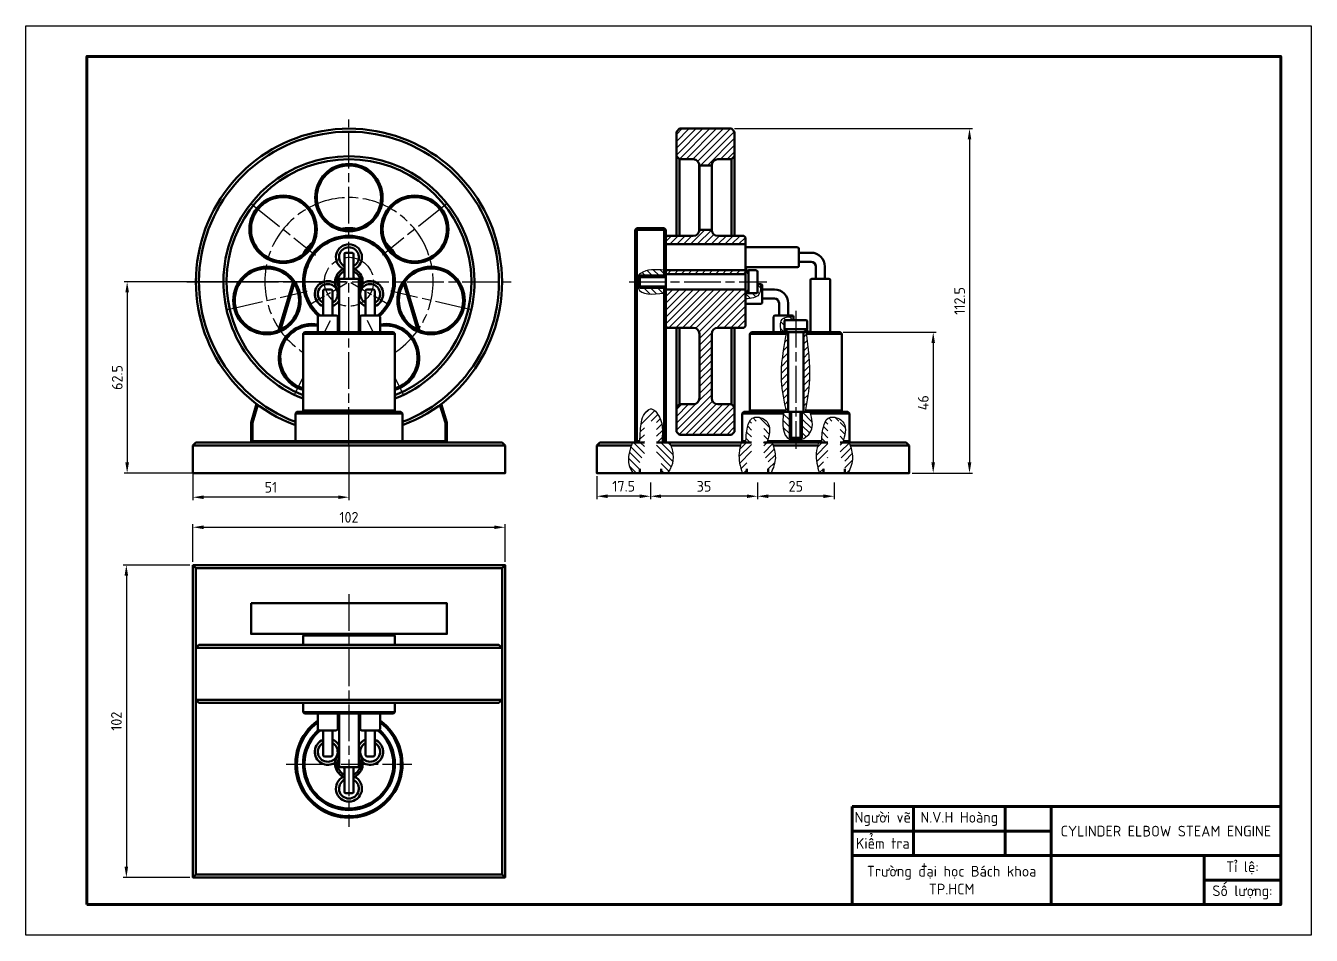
# Model space of a CAD drawing. Header units: millimetres. Extents: x 0 to 420, y 0 to 297.
import ezdxf

# ---------------------------------------------------------------- set-up
doc = ezdxf.new("R2010")
doc.units = ezdxf.units.MM
doc.linetypes.add('AM_ISO08W050', pattern=[18, 12, -1.5, 3, -1.5])
doc.linetypes.add('AM_ISO08W050x2', pattern=[9, 6, -0.75, 1.5, -0.75])
for name, color, linetype, lineweight in [('AM_7', 4, 'AM_ISO08W050', 25), ('Duong_dam', 7, 'Continuous', 50), ('duong_kich_thuoc', 2, 'Continuous', 25), ('Duong_manh', 7, 'Continuous', 25), ('Duong_tam', 7, 'AM_ISO08W050', 25), ('Khung_ten', 7, 'Continuous', 70)]:
    doc.layers.add(name, color=color, linetype=linetype, lineweight=lineweight)
doc.layers.add('Khung_bao', color=7, linetype='Continuous', lineweight=25, plot=False)
doc.styles.get("Standard").update_dxf_attribs({"font": 'tcvn+7284-2003i.ttf', "height": 3.5})
doc.dimstyles.new('AM_ISO', dxfattribs={"dimtxt": 3.5, "dimasz": 3.5, "dimexe": 1, "dimexo": 1, "dimgap": 1.5, "dimtad": 1, "dimdsep": 46, "dimtxsty": 'Standard', "dimcen": 0, "dimclrd": 256, "dimclre": 256, "dimclrt": 2, "dimadec": 0, "dimazin": 2, "dimtp": 0.1, "dimtm": 0.1, "dimtfac": 0.71, "dimtdec": 3, "dimtmove": 0, "dimatfit": 3, "dimfxl": 1, "dimlwd": -1, "dimlwe": -1, "dimarcsym": 1})
pattern_1 = [(45, (-555.2925, -212.3012), (-1.122532, 1.122532), [])]
pattern_2 = [(135, (-555.2925, -212.3012), (-1.122532, -1.122532), [])]

# ---------------------------------------------------------------- blocks, each defined once
blk = doc.blocks.new('*D106')
at = {"layer": 'Defpoints', "color": 0, "transparency": 16777216}
for p in [(105.6, 213.39), (33.14, 150.89), (105.6, 150.89)]:
    blk.add_point(p, dxfattribs=at)
at = {"layer": 'duong_kich_thuoc', "linetype": 'ByBlock', "transparency": 16777216}
for p, q in [((104.6, 213.39), (32.14, 213.39)), ((33.14, 209.89), (33.14, 154.39)), ((104.6, 150.89), (32.14, 150.89))]:
    blk.add_line(p, q, dxfattribs=at)
at = {"layer": 'duong_kich_thuoc', "transparency": 16777216}
for points in [[(32.56, 209.89), (33.73, 209.89), (33.14, 213.39)], [(32.56, 154.39), (33.73, 154.39), (33.14, 150.89)]]:
    blk.add_solid(points, dxfattribs=at)
at = {"layer": 'duong_kich_thuoc', "color": 2, "transparency": 16777216, "insert": (29.89, 182.14), "char_height": 3.5, "attachment_point": 5, "rotation": 90}
blk.add_mtext('62.5', dxfattribs=at)
blk = doc.blocks.new('*D107')
at = {"layer": 'Defpoints', "color": 0, "transparency": 16777216}
for p in [(54.6, 120.89), (32.88, 18.89), (54.6, 18.89)]:
    blk.add_point(p, dxfattribs=at)
at = {"layer": 'duong_kich_thuoc', "linetype": 'ByBlock', "transparency": 16777216}
for p, q in [((53.6, 120.89), (31.88, 120.89)), ((32.88, 117.39), (32.88, 22.39)), ((53.6, 18.89), (31.88, 18.89))]:
    blk.add_line(p, q, dxfattribs=at)
at = {"layer": 'duong_kich_thuoc', "transparency": 16777216}
for points in [[(32.29, 117.39), (33.46, 117.39), (32.88, 120.89)], [(32.29, 22.39), (33.46, 22.39), (32.88, 18.89)]]:
    blk.add_solid(points, dxfattribs=at)
at = {"layer": 'duong_kich_thuoc', "color": 2, "transparency": 16777216, "insert": (29.63, 69.89), "char_height": 3.5, "attachment_point": 5, "rotation": 90}
blk.add_mtext('102', dxfattribs=at)
blk = doc.blocks.new('*D108')
at = {"layer": 'Defpoints', "color": 0, "transparency": 16777216}
for p in [(156.6, 133.23), (54.6, 120.89), (156.6, 120.89)]:
    blk.add_point(p, dxfattribs=at)
at = {"layer": 'duong_kich_thuoc', "linetype": 'ByBlock', "transparency": 16777216}
for p, q in [((54.6, 121.89), (54.6, 134.23)), ((58.1, 133.23), (153.1, 133.23)), ((156.6, 121.89), (156.6, 134.23))]:
    blk.add_line(p, q, dxfattribs=at)
at = {"layer": 'duong_kich_thuoc', "transparency": 16777216}
for points in [[(58.1, 133.81), (58.1, 132.64), (54.6, 133.23)], [(153.1, 133.81), (153.1, 132.64), (156.6, 133.23)]]:
    blk.add_solid(points, dxfattribs=at)
at = {"layer": 'duong_kich_thuoc', "color": 2, "transparency": 16777216, "insert": (105.6, 136.48), "char_height": 3.5, "attachment_point": 5}
blk.add_mtext('102', dxfattribs=at)
blk = doc.blocks.new('*D109')
at = {"layer": 'Defpoints', "color": 0, "transparency": 16777216}
for p in [(54.6, 159.89), (105.6, 160.89), (54.6, 143.04)]:
    blk.add_point(p, dxfattribs=at)
at = {"layer": 'duong_kich_thuoc', "linetype": 'ByBlock', "transparency": 16777216}
for p, q in [((105.6, 159.89), (105.6, 142.04)), ((54.6, 158.89), (54.6, 142.04)), ((102.1, 143.04), (58.1, 143.04))]:
    blk.add_line(p, q, dxfattribs=at)
at = {"layer": 'duong_kich_thuoc', "transparency": 16777216}
for points in [[(58.1, 143.62), (58.1, 142.45), (54.6, 143.04)], [(102.1, 143.62), (102.1, 142.45), (105.6, 143.04)]]:
    blk.add_solid(points, dxfattribs=at)
at = {"layer": 'duong_kich_thuoc', "color": 2, "transparency": 16777216, "insert": (80.1, 146.29), "char_height": 3.5, "attachment_point": 5}
blk.add_mtext('51', dxfattribs=at)
blk = doc.blocks.new('*D110')
at = {"layer": 'Defpoints', "color": 0, "transparency": 16777216}
for p in [(239.1, 148.89), (264.1, 148.89), (239.1, 143.36)]:
    blk.add_point(p, dxfattribs=at)
at = {"layer": 'duong_kich_thuoc', "linetype": 'ByBlock', "transparency": 16777216}
for p, q in [((239.1, 147.89), (239.1, 142.36)), ((264.1, 147.89), (264.1, 142.36)), ((260.6, 143.36), (242.6, 143.36))]:
    blk.add_line(p, q, dxfattribs=at)
at = {"layer": 'duong_kich_thuoc', "transparency": 16777216}
for points in [[(242.6, 143.94), (242.6, 142.77), (239.1, 143.36)], [(260.6, 143.94), (260.6, 142.77), (264.1, 143.36)]]:
    blk.add_solid(points, dxfattribs=at)
at = {"layer": 'duong_kich_thuoc', "color": 2, "transparency": 16777216, "insert": (251.6, 146.61), "char_height": 3.5, "attachment_point": 5}
blk.add_mtext('25', dxfattribs=at)
blk = doc.blocks.new('*D111')
at = {"layer": 'Defpoints', "color": 0, "transparency": 16777216}
for p in [(204.1, 148.89), (239.1, 148.89), (204.1, 143.36)]:
    blk.add_point(p, dxfattribs=at)
at = {"layer": 'duong_kich_thuoc', "linetype": 'ByBlock', "transparency": 16777216}
for p, q in [((204.1, 147.89), (204.1, 142.36)), ((239.1, 147.89), (239.1, 142.36)), ((235.6, 143.36), (207.6, 143.36))]:
    blk.add_line(p, q, dxfattribs=at)
at = {"layer": 'duong_kich_thuoc', "transparency": 16777216}
for points in [[(207.6, 143.94), (207.6, 142.77), (204.1, 143.36)], [(235.6, 143.94), (235.6, 142.77), (239.1, 143.36)]]:
    blk.add_solid(points, dxfattribs=at)
at = {"layer": 'duong_kich_thuoc', "color": 2, "transparency": 16777216, "insert": (221.6, 146.61), "char_height": 3.5, "attachment_point": 5}
blk.add_mtext('35', dxfattribs=at)
blk = doc.blocks.new('*D112')
at = {"layer": 'Defpoints', "color": 0, "transparency": 16777216}
for p in [(186.6, 150.89), (204.1, 148.89), (186.6, 143.36)]:
    blk.add_point(p, dxfattribs=at)
at = {"layer": 'duong_kich_thuoc', "linetype": 'ByBlock', "transparency": 16777216}
for p, q in [((186.6, 149.89), (186.6, 142.36)), ((204.1, 147.89), (204.1, 142.36)), ((200.6, 143.36), (190.1, 143.36))]:
    blk.add_line(p, q, dxfattribs=at)
at = {"layer": 'duong_kich_thuoc', "transparency": 16777216}
for points in [[(190.1, 143.94), (190.1, 142.77), (186.6, 143.36)], [(200.6, 143.94), (200.6, 142.77), (204.1, 143.36)]]:
    blk.add_solid(points, dxfattribs=at)
at = {"layer": 'duong_kich_thuoc', "color": 2, "transparency": 16777216, "insert": (195.35, 146.63), "char_height": 3.5, "attachment_point": 5}
blk.add_mtext('17.5', dxfattribs=at)
blk = doc.blocks.new('*D113')
at = {"layer": 'Defpoints', "color": 0, "transparency": 16777216}
for p in [(266.1, 196.89), (288.6, 150.89), (296.48, 150.89)]:
    blk.add_point(p, dxfattribs=at)
at = {"layer": 'duong_kich_thuoc', "linetype": 'ByBlock', "transparency": 16777216}
for p, q in [((267.1, 196.89), (297.48, 196.89)), ((296.48, 193.39), (296.48, 154.39)), ((289.6, 150.89), (297.48, 150.89))]:
    blk.add_line(p, q, dxfattribs=at)
at = {"layer": 'duong_kich_thuoc', "transparency": 16777216}
for points in [[(295.9, 193.39), (297.06, 193.39), (296.48, 196.89)], [(295.9, 154.39), (297.06, 154.39), (296.48, 150.89)]]:
    blk.add_solid(points, dxfattribs=at)
at = {"layer": 'duong_kich_thuoc', "color": 2, "transparency": 16777216, "insert": (293.23, 173.89), "char_height": 3.5, "attachment_point": 5, "rotation": 90}
blk.add_mtext('46', dxfattribs=at)
blk = doc.blocks.new('*D114')
at = {"layer": 'Defpoints', "color": 0, "transparency": 16777216}
for p in [(230.6, 263.39), (288.6, 150.89), (308.34, 150.89)]:
    blk.add_point(p, dxfattribs=at)
at = {"layer": 'duong_kich_thuoc', "linetype": 'ByBlock', "transparency": 16777216}
for p, q in [((231.6, 263.39), (309.34, 263.39)), ((308.34, 259.89), (308.34, 154.39)), ((289.6, 150.89), (309.34, 150.89))]:
    blk.add_line(p, q, dxfattribs=at)
at = {"layer": 'duong_kich_thuoc', "transparency": 16777216}
for points in [[(307.75, 259.89), (308.92, 259.89), (308.34, 263.39)], [(307.75, 154.39), (308.92, 154.39), (308.34, 150.89)]]:
    blk.add_solid(points, dxfattribs=at)
at = {"layer": 'duong_kich_thuoc', "color": 2, "transparency": 16777216, "insert": (305.09, 207.14), "char_height": 3.5, "attachment_point": 5, "rotation": 90}
blk.add_mtext('112.5', dxfattribs=at)

msp = doc.modelspace()

# ---------------------------------------------------------------- hatches: boundary and pattern name
at = {"layer": 'Duong_manh'}
h = msp.add_hatch(dxfattribs=at)
h.set_pattern_fill('ANSI31', color=2, scale=0.5)
h.set_pattern_definition(pattern_1)
h.paths.add_polyline_path([(226.105, 253.393), (230.605, 253.393), (231.605, 254.393), (231.605, 262.393), (230.605, 263.393), (213.605, 263.393), (212.605, 262.393), (212.605, 254.393), (213.605, 253.393), (218.105, 253.393, -0.4142136), (220.105, 251.393), (224.105, 251.393, -0.4142136)])
h = msp.add_hatch(dxfattribs=at)
h.set_pattern_fill('ANSI31', color=2, scale=0.5)
h.set_pattern_definition(pattern_1)
h.paths.add_polyline_path([(224.105, 230.393), (220.105, 230.393, -0.4142136), (218.105, 228.393), (212.605, 228.393), (209.605, 228.393), (209.105, 227.893), (209.105, 225.643), (235.105, 225.643), (235.105, 227.893), (234.605, 228.393), (231.605, 228.393), (226.105, 228.393, -0.4142136)])
h = msp.add_hatch(dxfattribs=at)
h.set_pattern_fill('ANSI31', color=3, scale=0.5, angle=90)
h.set_pattern_definition(pattern_2)
edge = h.paths.add_edge_path()
edge.add_spline(control_points=[(208.605, 217.159), (205.809, 217.382), (202.575, 217.64), (199.491, 214.972), (199.754, 213.106), (200.354, 208.833), (204.794, 209.293), (208.605, 209.688)], knot_values=[0, 0, 0, 0, 7.871424, 9.108844, 11.5028298, 12.936409, 21.6236451, 21.6236451, 21.6236451, 21.6236451], degree=3, periodic=0)
edge.add_line((208.605, 209.688), (208.605, 211.393))
edge.add_line((208.605, 211.393), (200.605, 211.393))
edge.add_line((200.605, 211.393), (200.105, 211.893))
edge.add_line((200.105, 211.893), (200.105, 214.893))
edge.add_line((200.105, 214.893), (200.605, 215.393))
edge.add_line((200.605, 215.393), (208.605, 215.393))
edge.add_line((208.605, 215.393), (208.605, 217.159))
h = msp.add_hatch(dxfattribs=at)
h.set_pattern_fill('ANSI31', color=2, scale=0.5)
h.set_pattern_definition(pattern_1)
h.paths.add_polyline_path([(235.105, 217.143), (209.105, 217.143), (209.105, 215.893), (235.105, 215.893)])
h = msp.add_hatch(dxfattribs=at)
h.set_pattern_fill('ANSI31', color=2, scale=0.5)
h.set_pattern_definition(pattern_1)
h.paths.add_polyline_path([(209.105, 210.893), (209.105, 198.893), (209.605, 198.393), (212.605, 198.393), (218.105, 198.393, -0.4142136), (220.105, 196.393), (220.105, 175.393, -0.4142136), (218.105, 173.393), (213.605, 173.393), (212.605, 172.393), (212.605, 164.393), (213.605, 163.393), (230.605, 163.393), (231.605, 164.393), (231.605, 172.393), (230.605, 173.393), (226.105, 173.393, -0.4142136), (224.105, 175.393), (224.105, 196.393, -0.4142136), (226.105, 198.393), (231.605, 198.393), (234.605, 198.393), (235.105, 198.893), (235.105, 210.893)])
h = msp.add_hatch(dxfattribs=at)
h.set_pattern_fill('ANSI31', color=3, scale=0.5, angle=90)
h.set_pattern_definition(pattern_2)
edge = h.paths.add_edge_path()
edge.add_line((239.105, 210.143), (239.105, 212.643))
edge.add_line((239.105, 212.643), (240.105, 212.643))
edge.add_spline(control_points=[(240.105, 212.643), (240.121, 211.321), (240.159, 208.234), (236.943, 207.955), (235.105, 207.797)], knot_values=[0, 0, 0, 0, 3.494551, 8.1604624, 8.1604624, 8.1604624, 8.1604624], degree=3, periodic=0)
edge.add_line((235.105, 207.797), (235.105, 208.893))
edge.add_line((235.105, 208.893), (236.105, 210.893))
edge.add_line((236.105, 210.893), (236.105, 209.643))
edge.add_line((236.105, 209.643), (238.605, 209.643))
edge.add_arc((238.605, 210.143), 0.5, 270, 360)
h = msp.add_hatch(dxfattribs=at)
h.set_pattern_fill('ANSI31', color=3, scale=0.5, angle=90)
h.set_pattern_definition(pattern_2)
edge = h.paths.add_edge_path()
edge.add_spline(control_points=[(250.855, 201.893), (249.224, 201.842), (245.959, 201.738), (246.461, 198.509), (246.713, 196.893)], knot_values=[0, 0, 0, 0, 4.0615561, 8.1309471, 8.1309471, 8.1309471, 8.1309471], degree=3, periodic=0)
edge.add_line((246.713, 196.893), (247.105, 196.893))
edge.add_line((247.105, 196.893), (249.105, 197.893))
edge.add_line((249.105, 197.893), (247.855, 197.893))
edge.add_line((247.855, 197.893), (247.855, 200.393))
edge.add_arc((248.355, 200.393), 0.5, 90, 180, ccw=False)
edge.add_line((248.355, 200.893), (250.855, 200.893))
edge.add_line((250.855, 200.893), (250.855, 201.893))
h = msp.add_hatch(dxfattribs=at)
h.set_pattern_fill('ANSI31', color=3, scale=0.5)
h.set_pattern_definition(pattern_1)
edge = h.paths.add_edge_path()
edge.add_line((249.105, 196.893), (248.528, 196.893))
edge.add_spline(control_points=[(248.528, 196.893), (248.496, 196.727), (248.465, 196.56), (248.433, 196.393)], knot_values=[0, 0, 0, 0, 0.5017752, 0.5017752, 0.5017752, 0.5017752], degree=3, periodic=0)
edge.add_spline(control_points=[(248.433, 196.393), (247.467, 191.28), (245.918, 182.737), (247.753, 174.287), (248.49, 170.893)], knot_values=[0.5017752, 0.5017752, 0.5017752, 0.5017752, 15.8960477, 26.22651, 26.22651, 26.22651, 26.22651], degree=3, periodic=0)
edge.add_line((248.49, 170.893), (249.105, 170.893))
edge.add_line((249.105, 170.893), (249.105, 196.893))
edge = h.paths.add_edge_path()
edge.add_spline(control_points=[(254.691, 170.893), (255.294, 174.439), (256.735, 182.903), (255.648, 191.435), (254.989, 196.393)], knot_values=[0.5005663, 0.5005663, 0.5005663, 0.5005663, 11.2371625, 26.1292353, 26.1292353, 26.1292353, 26.1292353], degree=3, periodic=0)
edge.add_spline(control_points=[(254.989, 196.393), (254.967, 196.56), (254.945, 196.727), (254.922, 196.893)], knot_values=[0, 0, 0, 0, 0.5005663, 0.5005663, 0.5005663, 0.5005663], degree=3, periodic=0)
edge.add_line((254.922, 196.893), (254.105, 196.893))
edge.add_line((254.105, 196.893), (254.105, 170.893))
edge.add_line((254.105, 170.893), (254.691, 170.893))
h = msp.add_hatch(dxfattribs=at)
h.set_pattern_fill('ANSI31', color=1, scale=0.5)
h.set_pattern_definition(pattern_1)
edge = h.paths.add_edge_path()
edge.add_line((202.105, 167.464), (202.534, 167.893))
edge.add_line((202.534, 167.893), (205.675, 167.893))
edge.add_line((205.675, 167.893), (206.105, 167.464))
edge.add_line((206.105, 167.464), (206.105, 160.893))
edge.add_line((206.105, 160.893), (207.823, 160.893))
edge.add_spline(control_points=[(207.823, 160.893), (207.837, 161.06), (207.85, 161.227), (207.863, 161.393)], knot_values=[23.8842008, 23.8842008, 23.8842008, 23.8842008, 24.3813362, 24.3813362, 24.3813362, 24.3813362], degree=3, periodic=0)
edge.add_spline(control_points=[(207.863, 161.393), (207.925, 162.185), (208.116, 164.816), (207.928, 168.517), (204.53, 172.908), (201.129, 169.402), (200.872, 165.569), (200.67, 162.519), (200.596, 161.393)], knot_values=[0.5012377, 0.5012377, 0.5012377, 0.5012377, 2.8646176, 8.3809635, 12.3835985, 14.7125271, 20.49817, 23.8842008, 23.8842008, 23.8842008, 23.8842008], degree=3, periodic=0)
edge.add_spline(control_points=[(200.596, 161.393), (200.585, 161.227), (200.574, 161.06), (200.563, 160.893)], knot_values=[0, 0, 0, 0, 0.5012377, 0.5012377, 0.5012377, 0.5012377], degree=3, periodic=0)
edge.add_line((200.563, 160.893), (202.105, 160.893))
edge.add_line((202.105, 160.893), (202.105, 167.464))
h = msp.add_hatch(dxfattribs=at)
h.set_pattern_fill('ANSI31', color=1, scale=0.5, angle=90)
h.set_pattern_definition(pattern_2)
edge = h.paths.add_edge_path()
edge.add_spline(control_points=[(242.305, 161.393), (242.947, 163.526), (243.832, 167.02), (239.863, 169.513), (236.712, 168.885), (235.51, 165.435), (235.357, 162.882), (235.295, 161.393)], knot_values=[0.513834, 0.513834, 0.513834, 0.513834, 6.3916607, 10.3065129, 12.0889542, 15.3202343, 19.9090242, 19.9090242, 19.9090242, 19.9090242], degree=3, periodic=0)
edge.add_spline(control_points=[(235.295, 161.393), (235.288, 161.227), (235.282, 161.06), (235.275, 160.893)], knot_values=[0, 0, 0, 0, 0.513834, 0.513834, 0.513834, 0.513834], degree=3, periodic=0)
edge.add_line((235.275, 160.893), (237.105, 160.893))
edge.add_line((237.105, 160.893), (237.105, 167.464))
edge.add_line((237.105, 167.464), (237.534, 167.893))
edge.add_line((237.534, 167.893), (240.675, 167.893))
edge.add_line((240.675, 167.893), (241.105, 167.464))
edge.add_line((241.105, 167.464), (241.105, 160.893))
edge.add_line((241.105, 160.893), (242.153, 160.893))
edge.add_spline(control_points=[(242.153, 160.893), (242.204, 161.06), (242.255, 161.227), (242.305, 161.393)], knot_values=[19.9090242, 19.9090242, 19.9090242, 19.9090242, 20.3678941, 20.3678941, 20.3678941, 20.3678941], degree=3, periodic=0)
edge = h.paths.add_edge_path()
edge.add_spline(control_points=[(267.073, 161.393), (267.715, 163.526), (268.6, 167.02), (264.631, 169.513), (261.481, 168.885), (260.279, 165.435), (260.125, 162.882), (260.064, 161.393)], knot_values=[0.513834, 0.513834, 0.513834, 0.513834, 6.3916607, 10.3065129, 12.0889542, 15.3202343, 19.9090242, 19.9090242, 19.9090242, 19.9090242], degree=3, periodic=0)
edge.add_spline(control_points=[(260.064, 161.393), (260.057, 161.227), (260.051, 161.06), (260.044, 160.893)], knot_values=[0, 0, 0, 0, 0.513834, 0.513834, 0.513834, 0.513834], degree=3, periodic=0)
edge.add_line((260.044, 160.893), (262.105, 160.893))
edge.add_line((262.105, 160.893), (262.105, 167.464))
edge.add_line((262.105, 167.464), (262.534, 167.893))
edge.add_line((262.534, 167.893), (265.675, 167.893))
edge.add_line((265.675, 167.893), (266.105, 167.464))
edge.add_line((266.105, 167.464), (266.105, 160.893))
edge.add_line((266.105, 160.893), (266.922, 160.893))
edge.add_spline(control_points=[(266.922, 160.893), (266.973, 161.06), (267.023, 161.227), (267.073, 161.393)], knot_values=[19.9090242, 19.9090242, 19.9090242, 19.9090242, 20.3678941, 20.3678941, 20.3678941, 20.3678941], degree=3, periodic=0)
h = msp.add_hatch(dxfattribs=at)
h.set_pattern_fill('ANSI31', color=3, scale=0.5, angle=90)
h.set_pattern_definition(pattern_2)
edge = h.paths.add_edge_path()
edge.add_spline(control_points=[(247.492, 170.393), (247.271, 166.721), (247.126, 162.074), (253.177, 161.225), (257.732, 164.445), (256.958, 168.334), (256.462, 170.393)], knot_values=[0.396579, 0.396579, 0.396579, 0.396579, 9.1424392, 11.7867253, 17.0868654, 22.8941909, 22.8941909, 22.8941909, 22.8941909], degree=3, periodic=0)
edge.add_spline(control_points=[(256.462, 170.393), (256.422, 170.56), (256.381, 170.727), (256.34, 170.893)], knot_values=[22.8941909, 22.8941909, 22.8941909, 22.8941909, 23.3638558, 23.3638558, 23.3638558, 23.3638558], degree=3, periodic=0)
edge.add_line((256.34, 170.893), (253.605, 170.893))
edge.add_line((253.605, 170.893), (253.605, 162.393))
edge.add_line((253.605, 162.393), (253.105, 161.893))
edge.add_line((253.105, 161.893), (250.105, 161.893))
edge.add_line((250.105, 161.893), (249.605, 162.393))
edge.add_line((249.605, 162.393), (249.605, 170.893))
edge.add_line((249.605, 170.893), (249.105, 170.893))
edge.add_line((249.105, 170.893), (247.522, 170.893))
edge.add_spline(control_points=[(247.522, 170.893), (247.512, 170.727), (247.502, 170.56), (247.492, 170.393)], knot_values=[0, 0, 0, 0, 0.396579, 0.396579, 0.396579, 0.396579], degree=3, periodic=0)
h = msp.add_hatch(dxfattribs=at)
h.set_pattern_fill('ANSI31', color=1, scale=0.5, angle=90)
h.set_pattern_definition(pattern_2)
edge = h.paths.add_edge_path()
edge.add_line((202.105, 160.893), (199.605, 160.893))
edge.add_line((199.605, 160.893), (198.189, 160.893))
edge.add_spline(control_points=[(198.189, 160.893), (198.074, 160.561), (197.958, 160.228), (197.846, 159.893)], knot_values=[0, 0, 0, 0, 1.0626621, 1.0626621, 1.0626621, 1.0626621], degree=3, periodic=0)
edge.add_spline(control_points=[(197.846, 159.893), (197.571, 159.072), (196.936, 156.984), (196.704, 153.675), (197.907, 151.714), (198.41, 150.893)], knot_values=[1.0626621, 1.0626621, 1.0626621, 1.0626621, 3.6720271, 7.6173072, 10.4531121, 10.4531121, 10.4531121, 10.4531121], degree=3, periodic=0)
edge.add_line((198.41, 150.893), (200.605, 150.893))
edge.add_line((200.605, 150.893), (200.605, 152.293))
edge.add_line((200.605, 152.293), (200.605, 155.893))
edge.add_line((200.605, 155.893), (202.105, 155.893))
edge.add_line((202.105, 155.893), (202.105, 157.214))
edge.add_line((202.105, 157.214), (202.105, 157.643))
edge.add_line((202.105, 157.643), (202.105, 160.893))
edge = h.paths.add_edge_path()
edge.add_spline(control_points=[(209.701, 150.893), (210.173, 151.614), (211.377, 153.451), (211.733, 156.771), (211.075, 158.973), (210.753, 159.893)], knot_values=[1.0573985, 1.0573985, 1.0573985, 1.0573985, 3.6270307, 7.6034714, 10.5155195, 10.5155195, 10.5155195, 10.5155195], degree=3, periodic=0)
edge.add_spline(control_points=[(210.753, 159.893), (210.636, 160.228), (210.514, 160.56), (210.391, 160.893)], knot_values=[0, 0, 0, 0, 1.0573985, 1.0573985, 1.0573985, 1.0573985], degree=3, periodic=0)
edge.add_line((210.391, 160.893), (206.105, 160.893))
edge.add_line((206.105, 160.893), (206.105, 157.643))
edge.add_line((206.105, 157.643), (206.105, 157.214))
edge.add_line((206.105, 157.214), (206.105, 155.893))
edge.add_line((206.105, 155.893), (207.605, 155.893))
edge.add_line((207.605, 155.893), (207.605, 152.293))
edge.add_line((207.605, 152.293), (207.605, 150.893))
edge.add_line((207.605, 150.893), (209.701, 150.893))
h = msp.add_hatch(dxfattribs=at)
h.set_pattern_fill('ANSI31', color=1, scale=0.5)
h.set_pattern_definition(pattern_1)
edge = h.paths.add_edge_path()
edge.add_spline(control_points=[(243.532, 150.893), (244.202, 152.569), (245.39, 155.542), (244.596, 158.57), (244.173, 159.893)], knot_values=[1.019709, 1.019709, 1.019709, 1.019709, 6.2490591, 10.2989691, 10.2989691, 10.2989691, 10.2989691], degree=3, periodic=0)
edge.add_spline(control_points=[(244.173, 159.893), (244.067, 160.227), (243.956, 160.56), (243.844, 160.893)], knot_values=[0, 0, 0, 0, 1.019709, 1.019709, 1.019709, 1.019709], degree=3, periodic=0)
edge.add_line((243.844, 160.893), (241.105, 160.893))
edge.add_line((241.105, 160.893), (241.105, 157.643))
edge.add_line((241.105, 157.643), (241.105, 157.214))
edge.add_line((241.105, 157.214), (241.105, 155.893))
edge.add_line((241.105, 155.893), (242.605, 155.893))
edge.add_line((242.605, 155.893), (242.605, 152.293))
edge.add_line((242.605, 152.293), (242.605, 150.893))
edge.add_line((242.605, 150.893), (243.532, 150.893))
edge = h.paths.add_edge_path()
edge.add_line((237.105, 160.893), (234.605, 160.893))
edge.add_line((234.605, 160.893), (233.78, 160.893))
edge.add_spline(control_points=[(233.78, 160.893), (233.687, 160.56), (233.595, 160.227), (233.507, 159.893)], knot_values=[0, 0, 0, 0, 1.0243151, 1.0243151, 1.0243151, 1.0243151], degree=3, periodic=0)
edge.add_spline(control_points=[(233.507, 159.893), (233.295, 159.079), (232.635, 156.104), (233.448, 153.085), (234.037, 150.893)], knot_values=[1.0243151, 1.0243151, 1.0243151, 1.0243151, 3.5256039, 10.1525852, 10.1525852, 10.1525852, 10.1525852], degree=3, periodic=0)
edge.add_line((234.037, 150.893), (235.605, 150.893))
edge.add_line((235.605, 150.893), (235.605, 152.293))
edge.add_line((235.605, 152.293), (235.605, 155.893))
edge.add_line((235.605, 155.893), (237.105, 155.893))
edge.add_line((237.105, 155.893), (237.105, 157.214))
edge.add_line((237.105, 157.214), (237.105, 157.643))
edge.add_line((237.105, 157.643), (237.105, 160.893))
edge = h.paths.add_edge_path()
edge.add_line((262.105, 157.643), (262.105, 160.893))
edge.add_line((262.105, 160.893), (258.992, 160.893))
edge.add_spline(control_points=[(258.992, 160.893), (258.899, 160.56), (258.807, 160.227), (258.72, 159.893)], knot_values=[0, 0, 0, 0, 1.0243151, 1.0243151, 1.0243151, 1.0243151], degree=3, periodic=0)
edge.add_spline(control_points=[(258.72, 159.893), (258.507, 159.079), (257.847, 156.104), (258.66, 153.085), (259.25, 150.893)], knot_values=[1.0243151, 1.0243151, 1.0243151, 1.0243151, 3.5256039, 10.1525852, 10.1525852, 10.1525852, 10.1525852], degree=3, periodic=0)
edge.add_line((259.25, 150.893), (260.605, 150.893))
edge.add_line((260.605, 150.893), (260.605, 152.293))
edge.add_line((260.605, 152.293), (260.605, 155.893))
edge.add_line((260.605, 155.893), (262.105, 155.893))
edge.add_line((262.105, 155.893), (262.105, 157.214))
edge.add_line((262.105, 157.214), (262.105, 157.643))
edge = h.paths.add_edge_path()
edge.add_spline(control_points=[(268.744, 150.893), (269.414, 152.569), (270.603, 155.542), (269.808, 158.57), (269.386, 159.893)], knot_values=[1.019709, 1.019709, 1.019709, 1.019709, 6.2490591, 10.2989691, 10.2989691, 10.2989691, 10.2989691], degree=3, periodic=0)
edge.add_spline(control_points=[(269.386, 159.893), (269.279, 160.227), (269.168, 160.56), (269.057, 160.893)], knot_values=[0, 0, 0, 0, 1.019709, 1.019709, 1.019709, 1.019709], degree=3, periodic=0)
edge.add_line((269.057, 160.893), (266.105, 160.893))
edge.add_line((266.105, 160.893), (266.105, 157.643))
edge.add_line((266.105, 157.643), (266.105, 157.214))
edge.add_line((266.105, 157.214), (266.105, 155.893))
edge.add_line((266.105, 155.893), (267.605, 155.893))
edge.add_line((267.605, 155.893), (267.605, 152.293))
edge.add_line((267.605, 152.293), (267.605, 150.893))
edge.add_line((267.605, 150.893), (268.744, 150.893))

# ---------------------------------------------------------------- linework, layer by layer
at = {"layer": 'AM_7'}
for p, q in [((105.605, 160.393), (105.605, 266.393)), ((73.55, 238.956), (94.659, 222.122)), ((137.66, 238.956), (116.55, 222.122)), ((52.605, 213.393), (158.605, 213.393)), ((65.633, 204.27), (91.956, 210.278)), ((145.577, 204.27), (119.254, 210.278)), ((197.105, 213.393), (242.105, 213.393)), ((251.605, 203.893), (251.605, 158.893)), ((97.659, 196.893), (99.53, 200.78)), ((113.551, 196.893), (111.679, 200.78)), ((87.815, 176.454), (90.605, 182.245)), ((123.394, 176.454), (120.605, 182.245)), ((105.605, 111.393), (105.605, 35.393)), ((85.105, 55.893), (126.105, 55.893))]:
    msp.add_line(p, q, dxfattribs=at)
at = {"layer": 'AM_7', "linetype": 'AM_ISO08W050x2'}
for p, q in [((92.398, 205.768), (104.955, 213.018)), ((118.812, 205.768), (106.254, 213.018))]:
    msp.add_line(p, q, dxfattribs=at)
at = {"layer": 'Duong_dam'}
for p, q in [((212.605, 262.393), (213.605, 263.393)), ((230.605, 263.393), (231.605, 262.393)), ((212.605, 254.393), (213.605, 253.393)), ((213.605, 253.393), (218.105, 253.393)), ((213.605, 253.393), (213.605, 228.393)), ((226.105, 253.393), (230.605, 253.393)), ((230.605, 253.393), (231.605, 254.393)), ((230.605, 253.393), (230.605, 228.393)), ((220.041, 229.893), (220.041, 251.893)), ((220.105, 251.393), (220.105, 230.393)), ((220.105, 251.393), (224.105, 251.393)), ((224.105, 251.393), (224.105, 230.393)), ((224.168, 229.893), (224.168, 251.893)), ((199.105, 230.393), (199.605, 230.893)), ((199.605, 230.393), (199.105, 230.393)), ((199.605, 230.393), (199.605, 230.893)), ((208.605, 230.393), (208.605, 230.893)), ((209.105, 230.393), (208.605, 230.893)), ((208.605, 230.393), (209.105, 230.393)), ((209.605, 228.393), (209.105, 227.893)), ((209.105, 227.893), (209.105, 198.893)), ((209.605, 228.393), (212.605, 228.393)), ((212.605, 228.393), (218.105, 228.393)), ((220.105, 230.393), (224.105, 230.393)), ((231.605, 228.393), (226.105, 228.393)), ((231.605, 228.393), (234.605, 228.393)), ((234.605, 228.393), (235.105, 227.893)), ((235.105, 227.893), (235.105, 198.893)), ((104.605, 222.893), (106.605, 222.893)), ((209.105, 225.643), (235.105, 225.643)), ((256.605, 222.893), (252.605, 222.893)), ((104.105, 222.393), (104.105, 214.893)), ((107.105, 222.393), (107.105, 214.893)), ((256.605, 219.893), (252.605, 219.893)), ((108.355, 214.393), (102.855, 214.393)), ((200.605, 215.393), (200.105, 214.893)), ((200.105, 214.893), (200.105, 211.893)), ((200.105, 214.893), (209.105, 214.893)), ((209.105, 215.393), (200.605, 215.393)), ((200.605, 215.393), (200.605, 211.393)), ((209.105, 217.143), (235.105, 217.143)), ((235.105, 215.893), (209.105, 215.893)), ((209.105, 215.893), (209.105, 210.893)), ((209.105, 215.893), (235.105, 215.893)), ((235.105, 217.893), (235.105, 208.893)), ((236.105, 215.893), (235.105, 217.893)), ((236.105, 215.893), (236.105, 210.893)), ((258.105, 214.393), (258.105, 218.393)), ((261.105, 214.393), (261.105, 218.393)), ((82.59, 197.484), (87.337, 213.379)), ((83.188, 197.737), (87.698, 212.84)), ((97.176, 210.393), (97.176, 202.893)), ((97.676, 210.893), (99.676, 210.893)), ((100.176, 210.393), (100.176, 202.893)), ((102.355, 213.893), (102.355, 196.893)), ((108.855, 196.893), (108.855, 213.893)), ((111.033, 210.393), (111.033, 202.893)), ((111.533, 210.893), (113.533, 210.893)), ((114.033, 210.393), (114.033, 202.893)), ((128.022, 197.737), (123.512, 212.84)), ((128.619, 197.484), (123.873, 213.379)), ((200.605, 211.393), (200.105, 211.893)), ((200.105, 211.893), (209.105, 211.893)), ((209.105, 211.393), (200.605, 211.393)), ((235.105, 210.893), (209.105, 210.893)), ((209.105, 210.893), (235.105, 210.893)), ((236.105, 210.893), (235.105, 208.893)), ((244.605, 210.893), (240.605, 210.893)), ((244.605, 207.893), (240.605, 207.893)), ((246.105, 202.393), (246.105, 206.393)), ((249.105, 202.393), (249.105, 206.393)), ((95.426, 201.893), (95.426, 196.893)), ((101.426, 202.393), (95.926, 202.393)), ((101.926, 196.893), (101.926, 201.893)), ((109.283, 201.893), (109.283, 196.893)), ((115.283, 202.393), (109.783, 202.393)), ((115.783, 196.893), (115.783, 201.893)), ((209.105, 198.893), (209.605, 198.393)), ((209.605, 198.393), (212.605, 198.393)), ((212.605, 198.393), (218.105, 198.393)), ((213.605, 173.393), (213.605, 198.393)), ((231.605, 198.393), (226.105, 198.393)), ((230.605, 173.393), (230.605, 198.393)), ((231.605, 198.393), (234.605, 198.393)), ((235.105, 198.893), (234.605, 198.393)), ((249.105, 197.893), (247.105, 196.893)), ((249.105, 197.893), (254.105, 197.893)), ((254.105, 197.893), (256.105, 196.893)), ((90.605, 196.393), (120.605, 196.393)), ((220.105, 175.393), (220.105, 196.393)), ((224.105, 175.393), (224.105, 196.393)), ((236.605, 196.393), (248.433, 196.393)), ((247.105, 196.893), (256.105, 196.893)), ((249.105, 196.893), (249.105, 170.893)), ((254.105, 196.893), (254.105, 170.893)), ((254.989, 196.393), (266.605, 196.393)), ((73.605, 167.393), (75.435, 173.521)), ((74.105, 167.32), (75.861, 173.202)), ((137.105, 167.32), (135.348, 173.202)), ((137.605, 167.393), (135.775, 173.521)), ((212.605, 172.393), (213.605, 173.393)), ((213.605, 173.393), (218.105, 173.393)), ((226.105, 173.393), (230.605, 173.393)), ((230.605, 173.393), (231.605, 172.393)), ((88.605, 170.893), (88.105, 170.393)), ((88.105, 161.393), (88.105, 170.393)), ((88.105, 170.393), (123.105, 170.393)), ((88.605, 170.893), (122.605, 170.893)), ((90.605, 171.393), (120.605, 171.393)), ((122.605, 170.893), (123.105, 170.393)), ((123.105, 161.393), (123.105, 170.393)), ((234.605, 170.893), (234.105, 170.393)), ((234.105, 161.393), (234.105, 170.393)), ((234.105, 170.393), (247.492, 170.393)), ((234.605, 170.893), (268.605, 170.893)), ((236.605, 171.393), (248.38, 171.393)), ((249.105, 170.893), (254.105, 170.893)), ((249.605, 170.893), (249.605, 162.393)), ((250.105, 161.893), (250.105, 170.893)), ((253.105, 161.893), (253.105, 170.893)), ((253.605, 170.893), (253.605, 162.393)), ((254.777, 171.393), (266.605, 171.393)), ((256.462, 170.393), (269.105, 170.393)), ((268.605, 170.893), (269.105, 170.393)), ((269.105, 161.393), (269.105, 170.393)), ((73.605, 161.393), (73.605, 167.393)), ((74.105, 160.893), (74.105, 167.32)), ((137.105, 160.893), (137.105, 167.32)), ((137.605, 161.393), (137.605, 167.393)), ((213.605, 163.393), (212.605, 164.393)), ((230.605, 163.393), (231.605, 164.393)), ((54.605, 159.893), (156.605, 159.893)), ((73.605, 161.393), (88.105, 161.393)), ((74.105, 160.893), (73.605, 161.393)), ((88.105, 161.393), (88.605, 160.893)), ((88.105, 161.393), (123.105, 161.393)), ((88.605, 160.893), (122.605, 160.893)), ((123.105, 161.393), (122.605, 160.893)), ((123.105, 161.393), (137.605, 161.393)), ((137.605, 161.393), (137.105, 160.893)), ((186.605, 159.893), (197.846, 159.893)), ((199.605, 161.393), (199.105, 161.393)), ((199.105, 161.393), (199.605, 160.893)), ((199.605, 161.393), (199.605, 160.893)), ((209.105, 161.393), (208.605, 160.893)), ((208.605, 161.393), (209.105, 161.393)), ((208.605, 161.393), (208.605, 160.893)), ((210.753, 159.893), (233.507, 159.893)), ((234.105, 161.393), (234.605, 160.893)), ((234.105, 161.393), (235.295, 161.393)), ((234.605, 160.893), (237.105, 160.893)), ((241.105, 160.893), (262.105, 160.893)), ((242.305, 161.393), (260.064, 161.393)), ((244.173, 159.893), (258.72, 159.893)), ((249.605, 162.393), (250.105, 161.893)), ((249.605, 162.393), (253.605, 162.393)), ((250.105, 161.893), (253.105, 161.893)), ((253.605, 162.393), (253.105, 161.893)), ((266.105, 160.893), (268.605, 160.893)), ((267.073, 161.393), (269.105, 161.393)), ((269.105, 161.393), (268.605, 160.893)), ((269.386, 159.893), (288.605, 159.893)), ((200.605, 152.293), (200.605, 150.893)), ((207.605, 152.293), (207.605, 150.893)), ((235.605, 152.293), (235.605, 150.893)), ((242.605, 152.293), (242.605, 150.893)), ((260.605, 152.293), (260.605, 150.893)), ((267.605, 152.293), (267.605, 150.893)), ((54.605, 120.893), (55.605, 119.893)), ((156.605, 120.893), (155.605, 119.893)), ((90.605, 97.893), (91.105, 98.393)), ((90.605, 94.893), (90.605, 97.893)), ((90.605, 97.893), (120.605, 97.893)), ((91.105, 98.393), (120.105, 98.393)), ((120.105, 98.393), (120.605, 97.893)), ((120.605, 94.893), (120.605, 97.893)), ((55.605, 93.893), (56.605, 94.893)), ((155.605, 93.893), (154.605, 94.893)), ((56.605, 75.893), (55.605, 76.893)), ((90.605, 72.893), (90.605, 75.893)), ((120.605, 72.893), (120.605, 75.893)), ((155.605, 76.893), (154.605, 75.893)), ((90.605, 72.893), (91.105, 72.393)), ((90.605, 72.893), (120.605, 72.893)), ((91.105, 72.393), (120.105, 72.393)), ((95.426, 67.393), (95.426, 72.393)), ((110.105, 72.393), (101.105, 72.393)), ((101.926, 72.393), (101.926, 67.393)), ((102.355, 71.768), (101.926, 71.982)), ((102.355, 72.393), (102.355, 55.393)), ((108.855, 55.393), (108.855, 72.393)), ((108.855, 71.768), (109.283, 71.982)), ((109.283, 72.393), (109.283, 67.393)), ((115.783, 67.393), (115.783, 72.393)), ((120.105, 72.393), (120.605, 72.893)), ((102.355, 71.393), (101.926, 71.393)), ((108.855, 71.393), (109.283, 71.393)), ((101.426, 66.893), (95.926, 66.893)), ((97.176, 58.893), (97.176, 66.393)), ((100.176, 58.893), (100.176, 66.393)), ((109.783, 66.893), (115.283, 66.893)), ((111.033, 58.893), (111.033, 66.393)), ((114.033, 58.893), (114.033, 66.393)), ((97.676, 58.393), (99.676, 58.393)), ((102.855, 54.893), (108.355, 54.893)), ((113.533, 58.393), (111.533, 58.393)), ((104.105, 46.893), (104.105, 54.393)), ((107.105, 46.893), (107.105, 54.393)), ((106.605, 46.393), (104.605, 46.393)), ((55.605, 19.893), (54.605, 18.893)), ((156.605, 18.893), (155.605, 19.893))]:
    msp.add_line(p, q, dxfattribs=at)
for points in [[(212.605, 228.393), (212.605, 262.393)], [(213.605, 263.393), (230.605, 263.393)], [(231.605, 262.393), (231.605, 228.393)], [(199.105, 161.393), (199.105, 230.393)], [(199.605, 230.893), (208.605, 230.893)], [(200.596, 161.393), (199.605, 161.393), (199.605, 230.393), (208.605, 230.393), (208.605, 215.393)], [(209.105, 230.393), (209.105, 161.393)], [(235.105, 224.643), (252.105, 224.643)], [(252.605, 224.143), (252.605, 218.643)], [(252.105, 218.143), (235.105, 218.143)], [(238.605, 209.643), (236.105, 209.643), (236.105, 217.143), (238.605, 217.143)], [(239.105, 216.643), (239.105, 210.143)], [(256.855, 214.393), (262.355, 214.393)], [(208.605, 211.393), (208.605, 161.393), (207.863, 161.393)], [(239.105, 212.643), (240.105, 212.643)], [(240.605, 212.143), (240.605, 206.643)], [(256.355, 196.893), (256.355, 213.893)], [(262.855, 213.893), (262.855, 196.893)], [(240.105, 206.143), (235.105, 206.143)], [(244.355, 196.893), (244.355, 201.893)], [(244.855, 202.393), (250.355, 202.393)], [(250.855, 201.893), (250.855, 200.893)], [(212.605, 164.393), (212.605, 198.393)], [(231.605, 198.393), (231.605, 164.393)], [(255.355, 200.393), (255.355, 197.893), (247.855, 197.893), (247.855, 200.393)], [(248.355, 200.893), (254.855, 200.893)], [(202.105, 160.893), (187.605, 160.893), (186.605, 159.893), (186.605, 150.893), (288.605, 150.893), (288.605, 159.893), (287.605, 160.893), (266.105, 160.893)], [(202.105, 160.893), (199.605, 160.893)], [(208.605, 160.893), (206.105, 160.893)], [(237.105, 160.893), (206.105, 160.893)], [(230.605, 163.393), (213.605, 163.393)], [(262.105, 160.893), (241.105, 160.893)], [(55.605, 76.893), (55.605, 93.893)], [(55.605, 93.893), (155.605, 93.893)], [(56.605, 94.893), (154.605, 94.893)], [(155.605, 93.893), (155.605, 76.893)], [(155.605, 76.893), (55.605, 76.893)], [(154.605, 75.893), (56.605, 75.893)]]:
    msp.add_lwpolyline(points, dxfattribs=at)
for points in [[(91.105, 196.893), (120.105, 196.893), (120.605, 196.393), (120.605, 171.393), (120.105, 170.893), (91.105, 170.893), (90.605, 171.393), (90.605, 196.393)], [(237.105, 196.893), (266.105, 196.893), (266.605, 196.393), (266.605, 171.393), (266.105, 170.893), (237.105, 170.893), (236.605, 171.393), (236.605, 196.393)], [(55.605, 160.893), (155.605, 160.893), (156.605, 159.893), (156.605, 150.893), (54.605, 150.893), (54.605, 159.893)], [(54.605, 120.893), (156.605, 120.893), (156.605, 18.893), (54.605, 18.893)], [(55.605, 119.893), (155.605, 119.893), (155.605, 19.893), (55.605, 19.893)], [(73.605, 108.393), (137.605, 108.393), (137.605, 98.393), (73.605, 98.393)]]:
    msp.add_lwpolyline(points, close=True, dxfattribs=at)
for centre, radius in [((105.605, 240.893), 11), ((105.605, 240.893), 10.5), ((84.104, 230.539), 11), ((84.104, 230.539), 10.5), ((127.105, 230.539), 11), ((127.105, 230.539), 10.5), ((78.794, 207.274), 11), ((78.794, 207.274), 10.5), ((132.415, 207.274), 11), ((132.415, 207.274), 10.5)]:
    msp.add_circle(centre, radius, dxfattribs=at)
for centre, radius, start, end in [((105.605, 213.393), 50, 290.48732, 249.51268), ((105.605, 213.393), 49, 290.92483, 249.07517), ((105.605, 213.393), 41, 291.46013, 248.53987), ((105.605, 213.393), 40, 292.02431, 247.97569), ((218.105, 251.393), 2, 0, 90), ((226.105, 251.393), 2, 90, 180), ((105.605, 213.393), 15, 311.98783, 228.01217), ((105.605, 213.393), 14.5, 310.65725, 229.34275), ((105.605, 213.393), 17.5, 81.63077, 98.36923), ((218.105, 230.393), 2, 270, 0), ((226.105, 230.393), 2, 180, 270), ((105.605, 213.393), 17.5, 133.05934, 149.7978), ((105.605, 221.393), 4.25, 294.63147, 245.36853), ((105.605, 221.393), 3.25, 297.48643, 242.51357), ((104.605, 222.393), 0.5, 90, 180), ((106.605, 222.393), 0.5, 0, 90), ((105.605, 213.393), 17.5, 30.2022, 46.94066), ((252.105, 224.143), 0.5, 0, 90), ((256.605, 218.393), 4.5, 0, 90), ((252.105, 218.643), 0.5, 270, 0), ((256.605, 218.393), 1.5, 0, 90), ((105.605, 213.393), 4.5, 109.47122, 223.76174), ((105.605, 213.393), 3.75, 113.57818, 210), ((102.855, 213.893), 0.5, 90, 180), ((103.605, 214.893), 0.5, 270, 0), ((105.605, 213.393), 4.5, 316.23826, 70.52878), ((105.605, 213.393), 3.75, 330, 66.42182), ((107.605, 214.893), 0.5, 180, 270), ((108.355, 213.893), 0.5, 0, 90), ((238.605, 216.643), 0.5, 0, 90), ((256.855, 213.893), 0.5, 90, 180), ((262.355, 213.893), 0.5, 0, 90), ((98.676, 209.393), 4.25, 54.63147, 249.33268), ((98.676, 209.393), 3.25, 297.48643, 242.51357), ((97.676, 210.393), 0.5, 90, 180), ((99.676, 210.393), 0.5, 0, 90), ((98.676, 209.393), 4.25, 30, 30.06477), ((112.533, 209.393), 4.25, 149.93523, 150), ((112.533, 209.393), 3.25, 297.48643, 242.51357), ((112.533, 209.393), 4.25, 290.66732, 125.36853), ((111.533, 210.393), 0.5, 90, 180), ((113.533, 210.393), 0.5, 0, 90), ((238.605, 210.143), 0.5, 270, 0), ((240.105, 212.143), 0.5, 0, 90), ((244.605, 206.393), 4.5, 0, 90), ((98.676, 209.393), 4.25, 290.66732, 329.93523), ((112.533, 209.393), 4.25, 210.06477, 249.33268), ((240.105, 206.643), 0.5, 270, 0), ((244.605, 206.393), 1.5, 0, 90), ((95.926, 201.893), 0.5, 90, 180), ((96.676, 202.893), 0.5, 270, 0), ((100.676, 202.893), 0.5, 180, 270), ((101.426, 201.893), 0.5, 0, 90), ((109.783, 201.893), 0.5, 90, 180), ((110.533, 202.893), 0.5, 270, 0), ((114.533, 202.893), 0.5, 180, 270), ((115.283, 201.893), 0.5, 0, 90), ((244.855, 201.893), 0.5, 90, 180), ((250.355, 201.893), 0.5, 0, 90), ((93.673, 188.617), 11, 80.82688, 253.80382), ((93.673, 188.617), 10.5, 80.38601, 253.00973), ((105.605, 213.393), 14.5, 255.30526, 257.04781), ((105.605, 213.393), 15, 255.80555, 257.48667), ((105.605, 213.393), 14.5, 282.95219, 284.69474), ((105.605, 213.393), 15, 282.51333, 284.19445), ((117.536, 188.617), 11, 286.19618, 99.17312), ((117.536, 188.617), 10.5, 286.99027, 99.61399), ((218.105, 196.393), 2, 0, 90), ((226.105, 196.393), 2, 90, 180), ((248.355, 200.393), 0.5, 90, 180), ((254.855, 200.393), 0.5, 0, 90), ((218.105, 175.393), 2, 270, 0), ((226.105, 175.393), 2, 180, 270), ((105.605, 55.893), 17.5, 125.56397, 54.43603), ((105.605, 55.893), 17, 126.77812, 53.22188), ((95.926, 67.393), 0.5, 180, 270), ((101.426, 67.393), 0.5, 270, 0), ((105.605, 55.893), 15, 102.51333, 104.19445), ((105.605, 55.893), 14.5, 102.95219, 104.69474), ((102.355, 68.893), 0.5, 211.08454, 270), ((105.605, 55.893), 15, 75.80555, 77.48667), ((105.605, 55.893), 14.5, 75.30526, 77.04781), ((108.855, 68.893), 0.5, 270, 328.91546), ((109.783, 67.393), 0.5, 180, 270), ((115.283, 67.393), 0.5, 270, 0), ((105.605, 55.893), 15, 131.98783, 48.01217), ((105.605, 55.893), 14.5, 130.65725, 49.34275), ((98.676, 59.893), 4.25, 110.66732, 305.36853), ((96.676, 66.393), 0.5, 0, 90), ((100.676, 66.393), 0.5, 90, 180), ((98.676, 59.893), 4.25, 30.06477, 69.33268), ((112.533, 59.893), 4.25, 110.66732, 149.93523), ((112.533, 59.893), 4.25, 234.63147, 69.33268), ((110.533, 66.393), 0.5, 0, 90), ((114.533, 66.393), 0.5, 90, 180), ((98.676, 59.893), 3.25, 117.48643, 62.51357), ((97.676, 58.893), 0.5, 180, 270), ((99.676, 58.893), 0.5, 270, 0), ((105.605, 55.893), 4.5, 136.23826, 250.52878), ((105.605, 55.893), 4.5, 289.47122, 43.76174), ((112.533, 59.893), 3.25, 117.48643, 62.51357), ((111.533, 58.893), 0.5, 180, 270), ((113.533, 58.893), 0.5, 270, 0), ((105.605, 55.893), 3.75, 150.07357, 246.42182), ((102.855, 55.393), 0.5, 180, 270), ((103.605, 54.393), 0.5, 0, 90), ((105.605, 55.893), 3.75, 293.57818, 29.92643), ((107.605, 54.393), 0.5, 90, 180), ((108.355, 55.393), 0.5, 270, 0), ((105.605, 47.893), 4.25, 114.63147, 65.36853), ((105.605, 47.893), 3.25, 117.48643, 62.51357), ((104.605, 46.893), 0.5, 180, 270), ((106.605, 46.893), 0.5, 270, 0)]:
    msp.add_arc(centre, radius, start, end, dxfattribs=at)
at = {"layer": 'Duong_manh'}
for points in [[(208.605, 217.159), (200.811, 216.058), (199.936, 215.183), (199.798, 212.793), (200.085, 211.388), (208.605, 209.688)], [(240.105, 212.643), (239.557, 209.192), (235.105, 207.797)], [(250.855, 201.893), (246.902, 200.958), (246.713, 196.893)], [(248.528, 196.893), (246.825, 181.089), (248.49, 170.893)], [(254.922, 196.893), (256.058, 181.543), (254.691, 170.893)], [(200.563, 160.893), (200.82, 164.772), (202.272, 170.373), (204.065, 171.858), (207.038, 169.177), (208.011, 163.748), (207.823, 160.893)], [(235.275, 160.893), (235.821, 165.967), (237.368, 168.804), (239.105, 169.204), (242.481, 167.222), (242.153, 160.893)], [(247.522, 170.893), (249.568, 161.983), (252.186, 161.611), (256.55, 164.62), (256.34, 170.893)], [(260.044, 160.893), (260.59, 165.967), (262.136, 168.804), (263.873, 169.204), (267.249, 167.222), (266.922, 160.893)], [(198.189, 160.893), (197.14, 157.374), (197.14, 153.429), (198.41, 150.893)], [(210.391, 160.893), (211.468, 157.073), (210.971, 153.127), (209.701, 150.893)], [(233.78, 160.893), (233.044, 157.445), (234.037, 150.893)], [(243.844, 160.893), (244.912, 155.937), (243.532, 150.893)], [(258.992, 160.893), (258.256, 157.445), (259.25, 150.893)], [(269.057, 160.893), (270.124, 155.937), (268.744, 150.893)]]:
    msp.add_spline(points, degree=3, dxfattribs=at)
at = {"layer": 'Duong_tam'}
msp.add_circle((105.605, 213.393), 8, dxfattribs=at)
msp.add_arc((105.605, 213.393), 27.5, 303.05573, 236.94427, dxfattribs=at)
at = {"layer": 'Khung_bao'}
msp.add_lwpolyline([(0, 0), (0, 297), (420, 297), (420, 0), (0, 0)], close=True, dxfattribs=at)
at = {"layer": 'Khung_ten'}
for p, q in [((410, 42), (270, 42)), ((270, 42), (270, 10)), ((290, 42), (290, 26)), ((320, 42), (320, 26)), ((335, 42), (335, 10)), ((335, 34), (270, 34)), ((270, 26), (410, 26)), ((385, 26), (385, 10)), ((385, 18), (410, 18))]:
    msp.add_line(p, q, dxfattribs=at)
msp.add_lwpolyline([(20, 10), (20, 287), (410, 287), (410, 10)], close=True, dxfattribs=at)

# ---------------------------------------------------------------- texts
at = {"layer": 'Khung_ten', "char_height": 3.5, "attachment_point": 5}
for s, width, insert in [('Người vẽ', 20, (280, 38)), ('N.V.H Hoàng', 30, (305, 38)), ('CYLINDER ELBOW STEAM ENGINE', 75, (372.5, 34)), ('Kiểm tra', 20, (280, 30)), ('Trường đại học Bách khoa TP.HCM', 65, (302.5, 18)), ('Tỉ lệ:', 25, (397.5, 22)), ('Số lượng:', 25, (397.5, 14))]:
    msp.add_mtext_dynamic_manual_height_columns(s, width=width, gutter_width=17.5, heights=[0], dxfattribs=dict(at, insert=insert))

# ---------------------------------------------------------------- dimensions: what is measured, and where the dimension line sits
at = {"layer": 'duong_kich_thuoc'}
for base, p1, p2, picture, middle in [((308.337, 150.893), (230.605, 263.393), (288.605, 150.893), '*D114', (305.087, 207.143)), ((33.143, 150.893), (105.605, 213.393), (105.605, 150.893), '*D106', (29.893, 182.143)), ((296.48, 150.893), (266.105, 196.893), (288.605, 150.893), '*D113', (293.23, 173.893)), ((32.877, 18.893), (54.605, 120.893), (54.605, 18.893), '*D107', (29.627, 69.893))]:
    dim = msp.add_linear_dim(base=base, p1=p1, p2=p2, angle=90, dimstyle='AM_ISO', dxfattribs=at)
    dim.commit()
    dim.dimension.update_dxf_attribs({"geometry": picture, "text_midpoint": middle})
for base, p1, p2, picture, middle in [((54.605, 143.038), (105.605, 160.893), (54.605, 159.893), '*D109', (80.105, 146.288)), ((239.105, 143.357), (264.105, 148.893), (239.105, 148.893), '*D110', (251.605, 146.607)), ((156.605, 133.226), (54.605, 120.893), (156.605, 120.893), '*D108', (105.605, 136.476))]:
    dim = msp.add_linear_dim(base=base, p1=p1, p2=p2, dimstyle='AM_ISO', dxfattribs=at)
    dim.commit()
    dim.dimension.update_dxf_attribs({"geometry": picture, "text_midpoint": middle})
for base, p1, p2, picture, middle in [((186.605, 143.357), (204.105, 148.893), (186.605, 150.893), '*D112', (195.355, 146.629)), ((204.105, 143.357), (239.105, 148.893), (204.105, 148.893), '*D111', (221.605, 146.607))]:
    dim = msp.add_linear_dim(base=base, p1=p1, p2=p2, dimstyle='AM_ISO', override={"dimtmove": 1}, dxfattribs=at)
    dim.commit()
    dim.dimension.update_dxf_attribs({"geometry": picture, "text_midpoint": middle})

doc.saveas('drawing.dxf')
